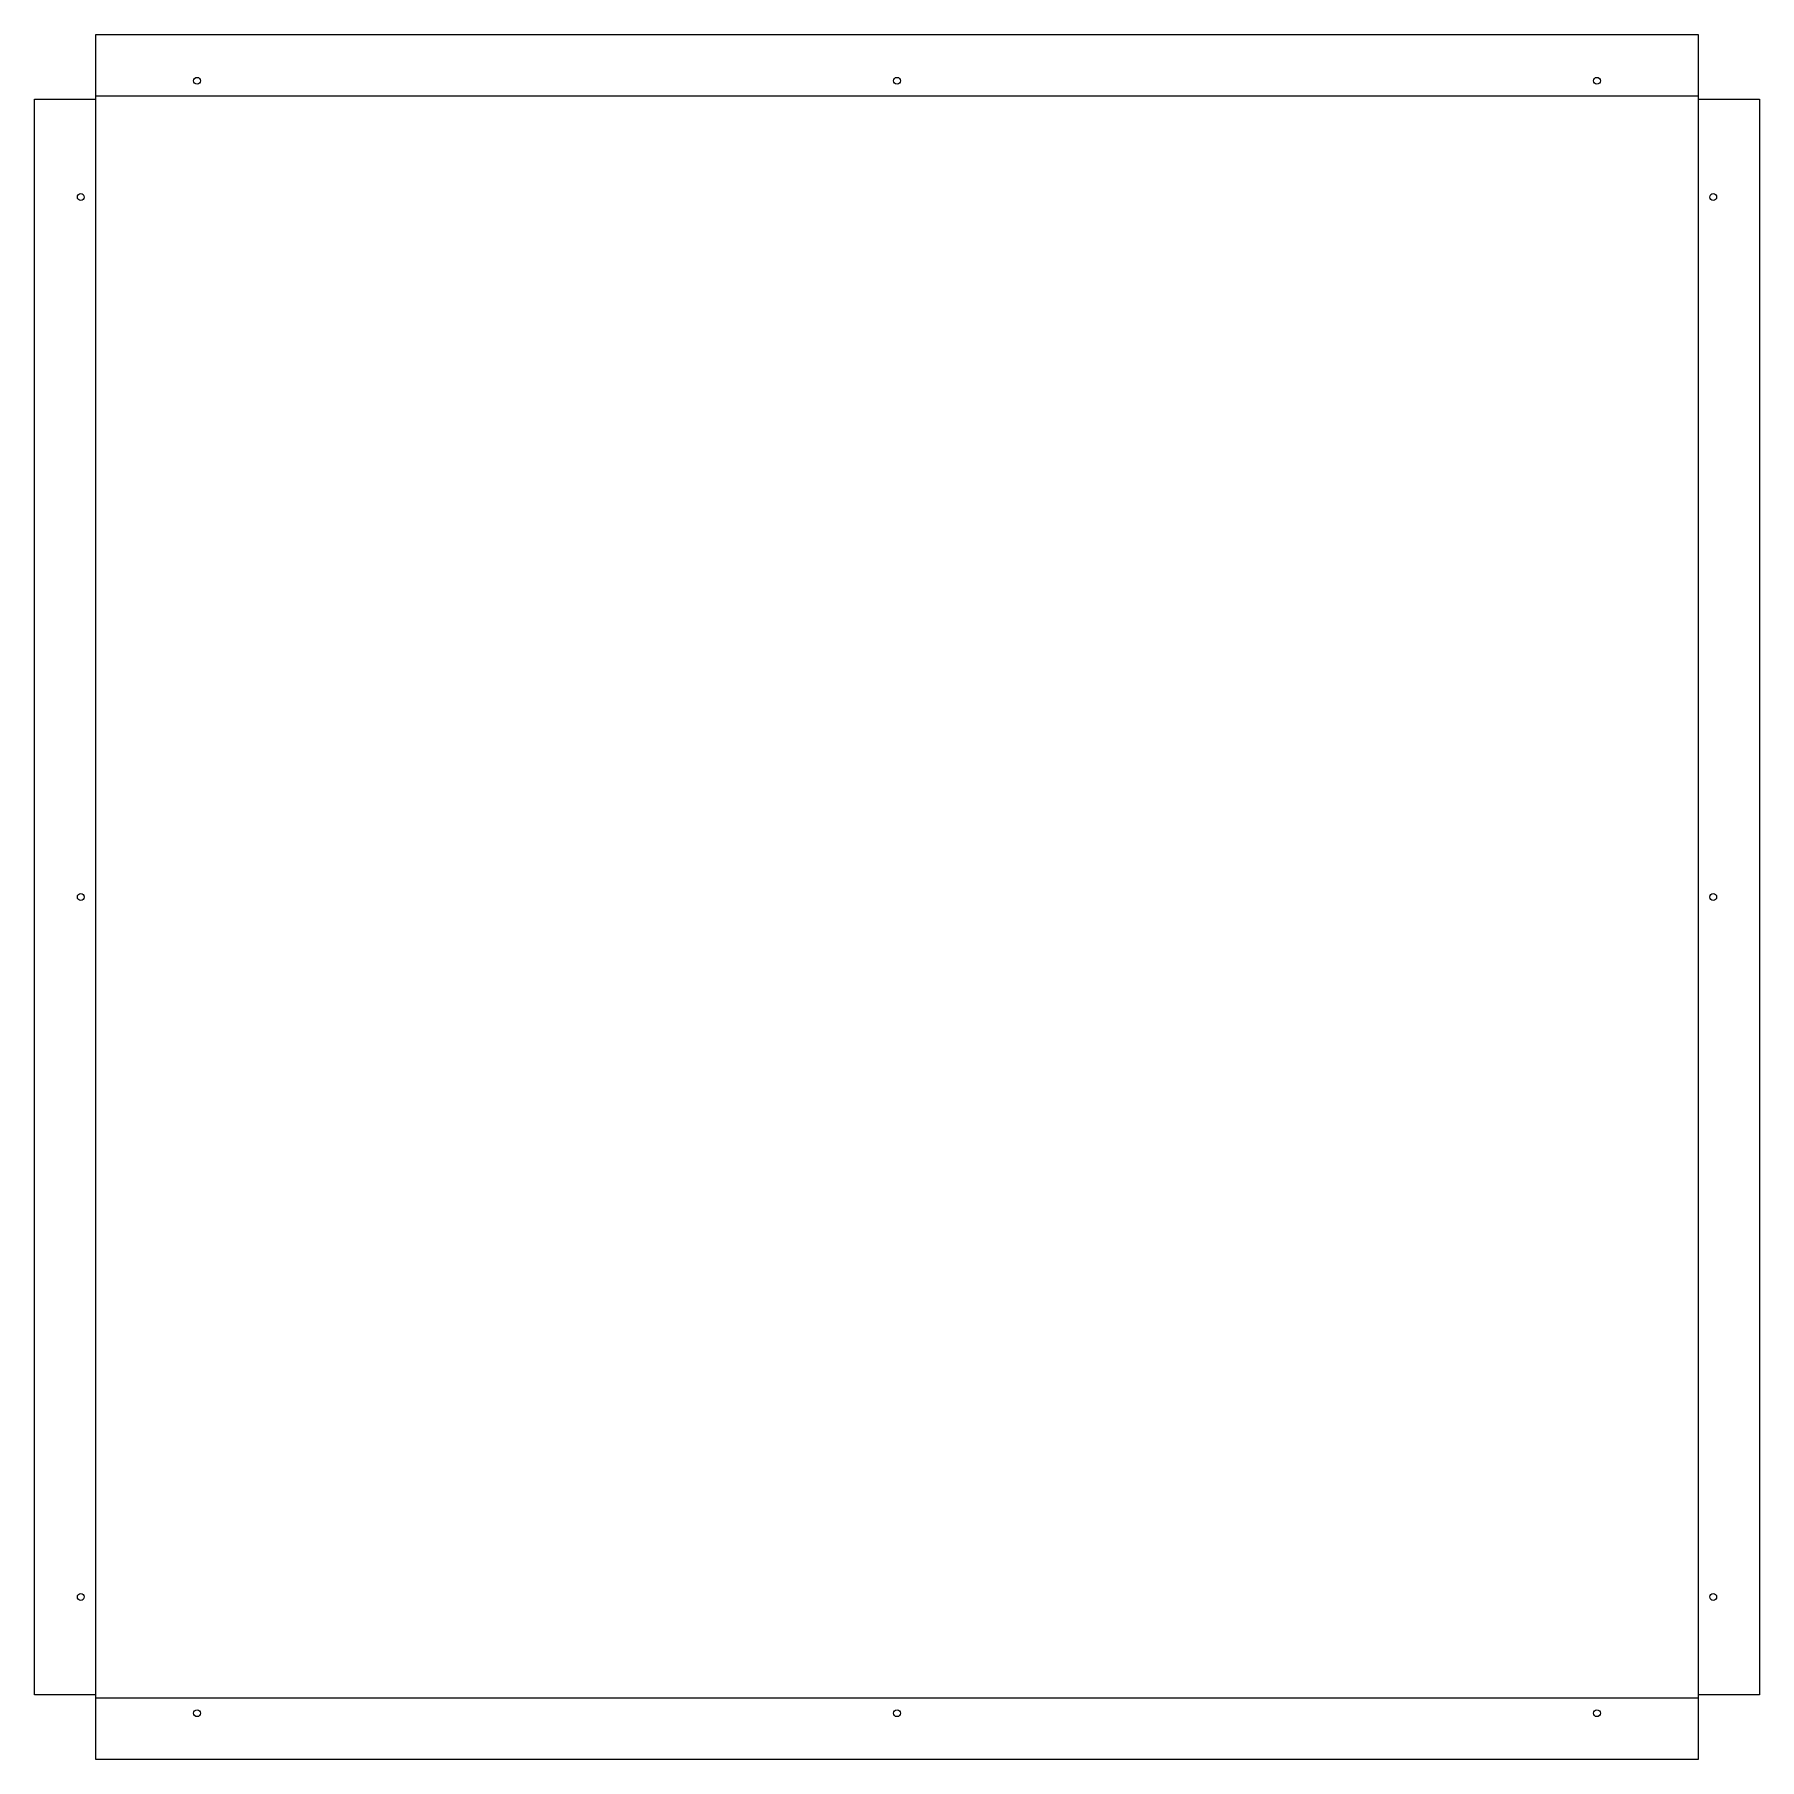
# Model space of a CAD drawing. Header units: millimetres. Extents: x 0 to 1807, y -528 to 906.
# Drawn here: x 1006 to 1807, y 0 to 801 of the extents above; entities that cross this region are included whole.
import ezdxf

# ---------------------------------------------------------------- set-up
doc = ezdxf.new("R2010")
doc.units = ezdxf.units.MM
for name, color, linetype in [('BEND_UP_90', 1, 'Continuous'), ('CUT', 7, 'Continuous'), ('HOLES_D3.2', 3, 'Continuous')]:
    doc.layers.add(name, color=color, linetype=linetype)

msp = doc.modelspace()

# ---------------------------------------------------------------- linework, layer by layer
at = {"layer": 'BEND_UP_90'}
msp.add_lwpolyline([(1034.5, 772.5), (1778.5, 772.5), (1778.5, 28.5), (1034.5, 28.5)], close=True, dxfattribs=at)
at = {"layer": 'CUT'}
msp.add_lwpolyline([(1034.5, 801), (1778.5, 801), (1778.5, 771), (1807, 771), (1807, 30), (1778.5, 30), (1778.5, 0), (1034.5, 0), (1034.5, 30), (1006, 30), (1006, 771), (1034.5, 771), (1034.5, 801)], close=True, dxfattribs=at)
at = {"layer": 'HOLES_D3.2'}
for centre in [(1081.5, 779.5), (1406.5, 779.5), (1731.5, 779.5), (1027.5, 725.5), (1785.5, 725.5), (1027.5, 400.5), (1785.5, 400.5), (1027.5, 75.5), (1785.5, 75.5), (1081.5, 21.5), (1406.5, 21.5), (1731.5, 21.5)]:
    msp.add_circle(centre, 1.6, dxfattribs=at)

doc.saveas('drawing.dxf')
